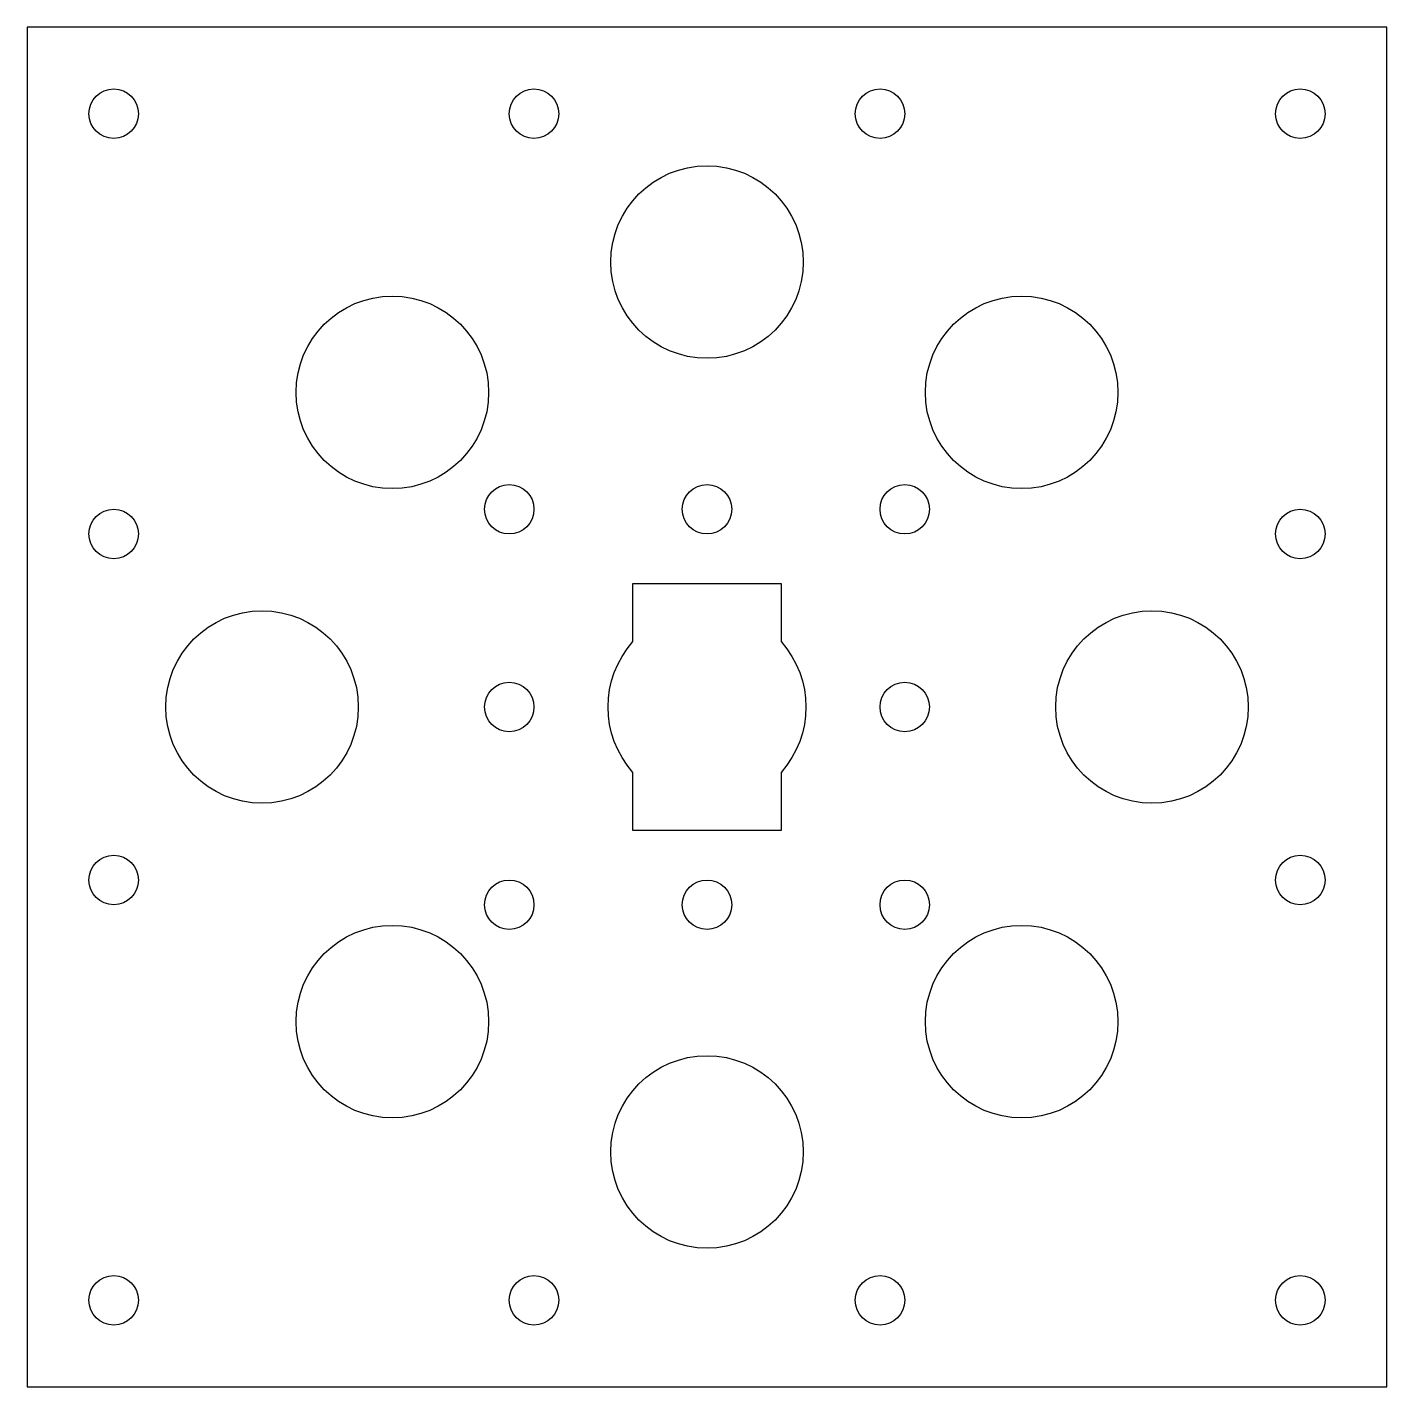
# Model space of a CAD drawing. Header units: millimetres. Extents: x -27.5 to 27.5, y -27.5 to 27.5.
import ezdxf

# ---------------------------------------------------------------- set-up
doc = ezdxf.new("R2010")
doc.units = ezdxf.units.MM

msp = doc.modelspace()

# ---------------------------------------------------------------- linework, layer by layer
msp.add_lwpolyline([(-27.5, -27.5), (27.5, -27.5), (27.5, 27.5), (-27.5, 27.5)], close=True)
msp.add_lwpolyline([(3, -2.646), (3, -5), (-3, -5), (-3, -2.646, -0.377964), (-3, 2.646), (-3, 5), (3, 5), (3, 2.646, -0.377964)], format="xyb", close=True)
for centre, radius in [((-24, 24), 1), ((-7, 24), 1), ((7, 24), 1), ((24, 24), 1), ((0, 18), 3.895), ((-12.728, 12.728), 3.895), ((12.728, 12.728), 3.895), ((-8, 8), 1), ((0, 8), 1), ((8, 8), 1), ((-24, 7), 1), ((24, 7), 1), ((-18, 0), 3.895), ((18, 0), 3.895), ((-8, 0), 1), ((8, 0), 1), ((-24, -7), 1), ((24, -7), 1), ((-8, -8), 1), ((0, -8), 1), ((8, -8), 1), ((-12.728, -12.728), 3.895), ((12.728, -12.728), 3.895), ((0, -18), 3.895), ((-24, -24), 1), ((-7, -24), 1), ((7, -24), 1), ((24, -24), 1)]:
    msp.add_circle(centre, radius)

doc.saveas('drawing.dxf')
